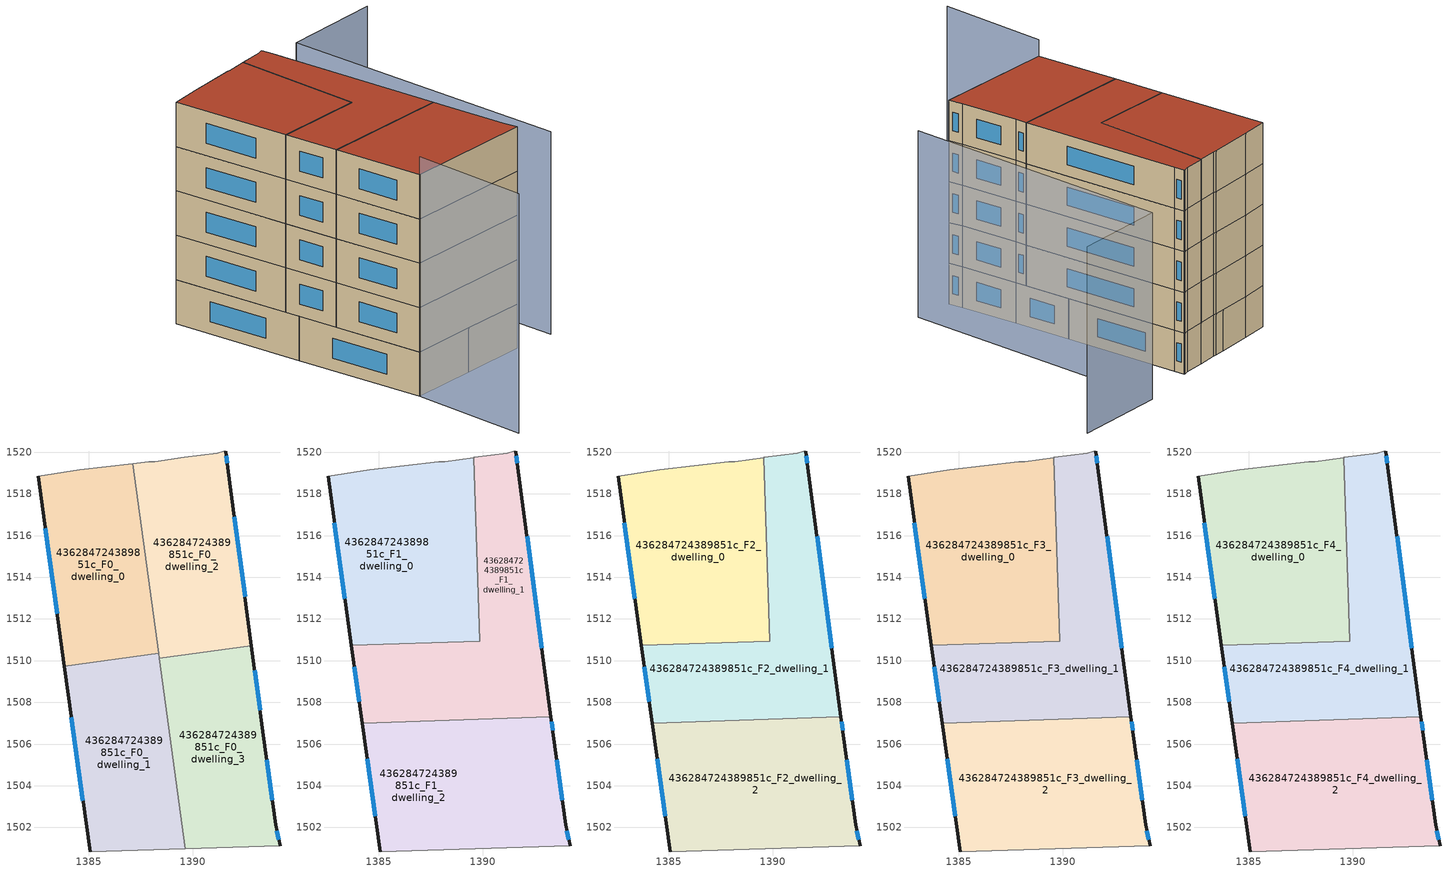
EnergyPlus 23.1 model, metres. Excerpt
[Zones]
436284724389851c_F0_dwelling_0
 floor ground (EU_floor_Construction): 1387.1,1519.45 1388.35,1510.36 1383.83,1509.74 1382.57,1518.84 1384.57,1519.14 z0
 wall outside (EU_wall_Construction): 1382.57,1518.84 1383.83,1509.74 z0:3
 wall adiabatic (EU_wall_Construction): 1387.1,1519.45 1384.57,1519.14 1382.57,1518.84 z0:3
 wall to 436284724389851c_F0_dwelling_1 (EU_wall_Construction): 1383.83,1509.74 1388.35,1510.36 z0:3
 wall to 436284724389851c_F0_dwelling_2 (EU_wall_Construction): 1388.35,1510.36 1387.1,1519.45 z0:3
 window (EU_Window_Construction): 1382.92,1516.34 1383.48,1512.24 z0.83:2.17
 ceiling adiabatic (EU_roof_Construction): 1388.35,1510.36 1388.28,1510.89 1383.69,1510.73 1383.83,1509.74 z3
436284724389851c_F0_dwelling_1
 floor ground (EU_floor_Construction): 1388.35,1510.36 1389.64,1500.98 1385.06,1500.83 1383.83,1509.74 z0
 wall outside (EU_wall_Construction): 1383.83,1509.74 1385.06,1500.83 z0:3
 wall adiabatic (EU_wall_Construction): 1385.06,1500.83 1389.64,1500.98 z0:3
 wall to 436284724389851c_F0_dwelling_3 (EU_wall_Construction): 1389.64,1500.98 1388.39,1510.11 z0:3
 wall to 436284724389851c_F0_dwelling_2 (EU_wall_Construction): 1388.39,1510.11 1388.35,1510.36 z0:3
 window (EU_Window_Construction): 1384.17,1507.29 1384.73,1503.28 z0.83:2.17
 ceiling adiabatic (EU_roof_Construction): 1388.79,1507.15 1388.35,1510.36 1383.83,1509.74 1384.21,1507 z3
436284724389851c_F0_dwelling_2
 floor ground (EU_floor_Construction): 1391.57,1520.04 1391.68,1519.24 1392.81,1510.72 1388.39,1510.11 1387.1,1519.45 1387.87,1519.54 1388.17,1519.54 1389.57,1519.74 1391.18,1519.94 1391.48,1520.04 z0
 wall outside (EU_wall_Construction): 1392.81,1510.72 1391.68,1519.24 1391.57,1520.04 z0:3
 wall adiabatic (EU_wall_Construction): 1391.57,1520.04 1391.48,1520.04 1391.18,1519.94 1389.57,1519.74 1388.17,1519.54 1387.87,1519.54 1387.1,1519.45 z0:3
 wall to 436284724389851c_F0_dwelling_3 (EU_wall_Construction): 1388.39,1510.11 1392.81,1510.72 z0:3
 window (EU_Window_Construction): 1391.65,1519.46 1391.6,1519.82 / 1392.49,1513.07 1391.99,1516.9 z0.83:2.17
436284724389851c_F0_dwelling_3
 floor ground (EU_floor_Construction): 1392.81,1510.72 1393.37,1506.43 1393.97,1502.13 1394.17,1501.13 1389.64,1500.98 1388.39,1510.11 z0
 wall outside (EU_wall_Construction): 1394.17,1501.13 1393.97,1502.13 1393.37,1506.43 1392.81,1510.72 z0:3
 wall adiabatic (EU_wall_Construction): 1389.64,1500.98 1394.17,1501.13 z0:3
 window (EU_Window_Construction): 1393.22,1507.61 1392.96,1509.54 / 1393.81,1503.31 1393.54,1505.25 / 1394.12,1501.4 1394.03,1501.85 z0.83:2.17
436284724389851c_F1_dwelling_0
 floor to 436284724389851c_F0_dwelling_0 (EU_floor_Construction): 1387.1,1519.45 1388.28,1510.89 1383.69,1510.73 1382.57,1518.84 1384.57,1519.14 z3
 floor to 436284724389851c_F0_dwelling_2 (EU_floor_Construction): 1389.55,1519.74 1389.85,1510.94 1388.28,1510.89 1387.1,1519.45 1387.87,1519.54 1388.17,1519.54 z3
 wall outside (EU_wall_Construction): 1382.57,1518.84 1383.69,1510.73 z3:6
 wall adiabatic (EU_wall_Construction): 1389.55,1519.74 1388.17,1519.54 1387.87,1519.54 1384.57,1519.14 1382.57,1518.84 z3:6
 wall to 436284724389851c_F1_dwelling_1 (EU_wall_Construction): 1383.69,1510.73 1389.85,1510.94 1389.55,1519.74 z3:6
 window (EU_Window_Construction): 1382.88,1516.61 1383.38,1512.97 z3.83:5.17
436284724389851c_F1_dwelling_1
 floor to 436284724389851c_F0_dwelling_2 (EU_floor_Construction): 1391.57,1520.04 1391.68,1519.24 1392.8,1510.72 1388.39,1510.11 1388.28,1510.89 1389.85,1510.94 1389.55,1519.74 1389.57,1519.74 1391.18,1519.94 1391.48,1520.04 z3
 floor to 436284724389851c_F0_dwelling_3 (EU_floor_Construction): 1392.8,1510.72 1393.26,1507.3 1388.79,1507.15 1388.39,1510.11 z3
 floor adiabatic (EU_floor_Construction): 1388.28,1510.89 1388.79,1507.15 1384.21,1507 1383.69,1510.73 z3
 wall outside (EU_wall_Construction): 1393.26,1507.3 1391.68,1519.24 1391.57,1520.04 / 1383.69,1510.73 1384.21,1507 z3:6
 wall adiabatic (EU_wall_Construction): 1391.57,1520.04 1391.48,1520.04 1391.18,1519.94 1389.57,1519.74 1389.55,1519.74 z3:6
 wall to 436284724389851c_F1_dwelling_2 (EU_wall_Construction): 1384.21,1507 1393.26,1507.3 z3:6
 window (EU_Window_Construction): 1391.65,1519.46 1391.6,1519.82 / 1392.82,1510.59 1392.11,1515.96 / 1383.83,1509.71 1384.07,1508.03 z3.83:5.17
436284724389851c_F1_dwelling_2
 floor to 436284724389851c_F0_dwelling_1 (EU_floor_Construction): 1388.79,1507.15 1389.64,1500.98 1385.06,1500.83 1384.21,1507 z3
 floor to 436284724389851c_F0_dwelling_3 (EU_floor_Construction): 1393.26,1507.3 1393.37,1506.43 1393.97,1502.13 1394.17,1501.13 1389.64,1500.98 1388.79,1507.15 z3
 wall outside (EU_wall_Construction): 1394.17,1501.13 1393.97,1502.13 1393.37,1506.43 1393.26,1507.3 / 1384.21,1507 1385.06,1500.83 z3:6
 wall adiabatic (EU_wall_Construction): 1385.06,1500.83 1394.17,1501.13 z3:6
 window (EU_Window_Construction): 1394.12,1501.4 1394.03,1501.85 / 1384.45,1505.3 1384.83,1502.53 / 1393.34,1506.67 1393.29,1507.06 / 1393.81,1503.31 1393.54,1505.25 z3.83:5.17
436284724389851c_F2_dwelling_0
 floor to 436284724389851c_F1_dwelling_0 (EU_floor_Construction): 1389.55,1519.74 1389.85,1510.94 1383.69,1510.73 1382.57,1518.84 1384.57,1519.14 1387.87,1519.54 1388.17,1519.54 z6
 wall outside (EU_wall_Construction): 1382.57,1518.84 1383.69,1510.73 z6:9
 wall adiabatic (EU_wall_Construction): 1389.55,1519.74 1388.17,1519.54 1387.87,1519.54 1384.57,1519.14 1382.57,1518.84 z6:9
 wall to 436284724389851c_F2_dwelling_1 (EU_wall_Construction): 1383.69,1510.73 1389.85,1510.94 1389.55,1519.74 z6:9
 window (EU_Window_Construction): 1382.88,1516.61 1383.38,1512.97 z6.83:8.17
436284724389851c_F2_dwelling_1
 floor to 436284724389851c_F1_dwelling_1 (EU_floor_Construction): 1391.57,1520.04 1391.68,1519.24 1393.26,1507.3 1384.21,1507 1383.69,1510.73 1389.85,1510.94 1389.55,1519.74 1389.57,1519.74 1391.18,1519.94 1391.48,1520.04 z6
 wall outside (EU_wall_Construction): 1393.26,1507.3 1391.68,1519.24 1391.57,1520.04 / 1383.69,1510.73 1384.21,1507 z6:9
 wall adiabatic (EU_wall_Construction): 1391.57,1520.04 1391.48,1520.04 1391.18,1519.94 1389.57,1519.74 1389.55,1519.74 z6:9
 wall to 436284724389851c_F2_dwelling_2 (EU_wall_Construction): 1384.21,1507 1393.26,1507.3 z6:9
 window (EU_Window_Construction): 1391.65,1519.46 1391.6,1519.82 / 1392.82,1510.59 1392.11,1515.96 / 1383.83,1509.71 1384.07,1508.03 z6.83:8.17
436284724389851c_F2_dwelling_2
 floor to 436284724389851c_F1_dwelling_2 (EU_floor_Construction): 1393.26,1507.3 1393.37,1506.43 1393.97,1502.13 1394.17,1501.13 1385.06,1500.83 1384.21,1507 z6
 wall outside (EU_wall_Construction): 1394.17,1501.13 1393.97,1502.13 1393.37,1506.43 1393.26,1507.3 / 1384.21,1507 1385.06,1500.83 z6:9
 wall adiabatic (EU_wall_Construction): 1385.06,1500.83 1394.17,1501.13 z6:9
 window (EU_Window_Construction): 1394.12,1501.4 1394.03,1501.85 / 1384.45,1505.3 1384.83,1502.53 / 1393.34,1506.67 1393.29,1507.06 / 1393.81,1503.31 1393.54,1505.25 z6.83:8.17
436284724389851c_F3_dwelling_0
 floor to 436284724389851c_F2_dwelling_0 (EU_floor_Construction): 1389.55,1519.74 1389.85,1510.94 1383.69,1510.73 1382.57,1518.84 1384.57,1519.14 1387.87,1519.54 1388.17,1519.54 z9
 wall outside (EU_wall_Construction): 1382.57,1518.84 1383.69,1510.73 z9:12
 wall adiabatic (EU_wall_Construction): 1389.55,1519.74 1388.17,1519.54 1387.87,1519.54 1384.57,1519.14 1382.57,1518.84 z9:12
 wall to 436284724389851c_F3_dwelling_1 (EU_wall_Construction): 1383.69,1510.73 1389.85,1510.94 1389.55,1519.74 z9:12
 window (EU_Window_Construction): 1382.88,1516.61 1383.38,1512.97 z9.83:11.17
436284724389851c_F3_dwelling_1
 floor to 436284724389851c_F2_dwelling_1 (EU_floor_Construction): 1391.57,1520.04 1391.68,1519.24 1393.26,1507.3 1384.21,1507 1383.69,1510.73 1389.85,1510.94 1389.55,1519.74 1389.57,1519.74 1391.18,1519.94 1391.48,1520.04 z9
 wall outside (EU_wall_Construction): 1393.26,1507.3 1391.68,1519.24 1391.57,1520.04 / 1383.69,1510.73 1384.21,1507 z9:12
 wall adiabatic (EU_wall_Construction): 1391.57,1520.04 1391.48,1520.04 1391.18,1519.94 1389.57,1519.74 1389.55,1519.74 z9:12
 wall to 436284724389851c_F3_dwelling_2 (EU_wall_Construction): 1384.21,1507 1393.26,1507.3 z9:12
 window (EU_Window_Construction): 1391.65,1519.46 1391.6,1519.82 / 1392.82,1510.59 1392.11,1515.96 / 1383.83,1509.71 1384.07,1508.03 z9.83:11.17
436284724389851c_F3_dwelling_2
 floor to 436284724389851c_F2_dwelling_2 (EU_floor_Construction): 1393.26,1507.3 1393.37,1506.43 1393.97,1502.13 1394.17,1501.13 1385.06,1500.83 1384.21,1507 z9
 wall outside (EU_wall_Construction): 1394.17,1501.13 1393.97,1502.13 1393.37,1506.43 1393.26,1507.3 / 1384.21,1507 1385.06,1500.83 z9:12
 wall adiabatic (EU_wall_Construction): 1385.06,1500.83 1394.17,1501.13 z9:12
 window (EU_Window_Construction): 1394.12,1501.4 1394.03,1501.85 / 1384.45,1505.3 1384.83,1502.53 / 1393.34,1506.67 1393.29,1507.06 / 1393.81,1503.31 1393.54,1505.25 z9.83:11.17
436284724389851c_F4_dwelling_0
 floor to 436284724389851c_F3_dwelling_0 (EU_floor_Construction): 1389.55,1519.74 1389.85,1510.94 1383.69,1510.73 1382.57,1518.84 1384.57,1519.14 1387.87,1519.54 1388.17,1519.54 z12
 wall outside (EU_wall_Construction): 1382.57,1518.84 1383.69,1510.73 z12:15
 wall adiabatic (EU_wall_Construction): 1389.55,1519.74 1388.17,1519.54 1387.87,1519.54 1384.57,1519.14 1382.57,1518.84 z12:15
 wall to 436284724389851c_F4_dwelling_1 (EU_wall_Construction): 1383.69,1510.73 1389.85,1510.94 1389.55,1519.74 z12:15
 window (EU_Window_Construction): 1382.88,1516.61 1383.38,1512.97 z12.83:14.17
 roof outside (EU_roof_Construction): 1389.85,1510.94 1389.55,1519.74 1388.17,1519.54 1387.87,1519.54 1384.57,1519.14 1382.57,1518.84 1383.69,1510.73 z15
436284724389851c_F4_dwelling_1
 floor to 436284724389851c_F3_dwelling_1 (EU_floor_Construction): 1391.57,1520.04 1391.68,1519.24 1393.26,1507.3 1384.21,1507 1383.69,1510.73 1389.85,1510.94 1389.55,1519.74 1389.57,1519.74 1391.18,1519.94 1391.48,1520.04 z12
 wall outside (EU_wall_Construction): 1393.26,1507.3 1391.68,1519.24 1391.57,1520.04 / 1383.69,1510.73 1384.21,1507 z12:15
 wall adiabatic (EU_wall_Construction): 1391.57,1520.04 1391.48,1520.04 1391.18,1519.94 1389.57,1519.74 1389.55,1519.74 z12:15
 wall to 436284724389851c_F4_dwelling_2 (EU_wall_Construction): 1384.21,1507 1393.26,1507.3 z12:15
 window (EU_Window_Construction): 1391.65,1519.46 1391.6,1519.82 / 1392.82,1510.59 1392.11,1515.96 / 1383.83,1509.71 1384.07,1508.03 z12.83:14.17
 roof outside (EU_roof_Construction): 1393.26,1507.3 1391.68,1519.24 1391.57,1520.04 1391.48,1520.04 1391.18,1519.94 1389.57,1519.74 1389.55,1519.74 1389.85,1510.94 1383.69,1510.73 1384.21,1507 z15
436284724389851c_F4_dwelling_2
 floor to 436284724389851c_F3_dwelling_2 (EU_floor_Construction): 1393.26,1507.3 1393.37,1506.43 1393.97,1502.13 1394.17,1501.13 1385.06,1500.83 1384.21,1507 z12
 wall outside (EU_wall_Construction): 1394.17,1501.13 1393.97,1502.13 1393.37,1506.43 1393.26,1507.3 / 1384.21,1507 1385.06,1500.83 z12:15
 wall adiabatic (EU_wall_Construction): 1385.06,1500.83 1394.17,1501.13 z12:15
 window (EU_Window_Construction): 1394.12,1501.4 1394.03,1501.85 / 1384.45,1505.3 1384.83,1502.53 / 1393.34,1506.67 1393.29,1507.06 / 1393.81,1503.31 1393.54,1505.25 z12.83:14.17
 roof outside (EU_roof_Construction): 1394.17,1501.13 1393.97,1502.13 1393.37,1506.43 1393.26,1507.3 1384.21,1507 1385.06,1500.83 z15
shading: 1385.33,1492.8 1385.07,1500.83 z0:16.2; 1397.06,1501.02 1395.85,1521.13 / 1395.85,1521.13 1402.68,1521.54 z0:13.7
[Building]
EU S2 Campaign: North Axis=0; Terrain=City; Solar Distribution=FullExterior
[Site:Location]
Lyon-Bron: Latitude=45.75; Longitude=5; Time Zone=1; Elevation=198
[SizingPeriod:WeatherFileDays]
AnnualSizingPeriod: Begin Month=1; Begin Day of Month=1; End Month=12; End Day of Month=31; Day of Week for Start Day=Monday; Use Weather File Daylight Saving Period=No; Use Weather File Rain and Snow Indicators=No
[MATERIAL]
EU_InternalMass_Material: Roughness=MediumRough; Thickness=0.1; Conductivity=1; Density=1800; Specific Heat=900; Thermal Absorptance=0.9; Solar Absorptance=0.7; Visible Absorptance=0.7
[MATERIAL:NOMASS] Roughness=MediumRough; Thermal Absorptance=0.9; Solar Absorptance=0.7; Visible Absorptance=0.7
Name | Thermal Resistance
EU_wall_NoMass | 0.87146
EU_roof_NoMass | 0.842276
EU_floor_NoMass | 0.496999
[WINDOWMATERIAL:SIMPLEGLAZINGSYSTEM]
EU_Window_SimpleGlazing: UFactor=2.2525; Solar Heat Gain Coefficient=0.76; Visible Transmittance=0.76
[CONSTRUCTION]
EU_wall_Construction: EU_wall_NoMass
EU_roof_Construction: EU_roof_NoMass
EU_floor_Construction: EU_floor_NoMass
EU_Window_Construction: EU_Window_SimpleGlazing
EU_InternalMass_Construction: EU_InternalMass_Material
[ZONE] Type=1; Multiplier=1; Ceiling Height=autocalculate; Floor Area=autocalculate; Part of Total Floor Area=Yes
Name | Volume
436284724389851c_F0_dwelling_0 | 126.172
436284724389851c_F1_dwelling_0; 436284724389851c_F2_dwelling_0; 436284724389851c_F3_dwelling_0; 436284724389851c_F4_dwelling_0 | 168.223
436284724389851c_F0_dwelling_1 | 126.163
436284724389851c_F1_dwelling_1; 436284724389851c_F2_dwelling_1; 436284724389851c_F3_dwelling_1; 436284724389851c_F4_dwelling_1 | 168.23
436284724389851c_F0_dwelling_2 | 126.179
436284724389851c_F1_dwelling_2; 436284724389851c_F2_dwelling_2; 436284724389851c_F3_dwelling_2; 436284724389851c_F4_dwelling_2 | 168.249
436284724389851c_F0_dwelling_3 | 126.166
[INTERNALMASS] Construction=EU_InternalMass_Construction
Name | Zone or ZoneList | Surface Area
436284724389851c_F0_dwelling_0_EU_InternalMass | 436284724389851c_F0_dwelling_0 | 42.0575
436284724389851c_F0_dwelling_1_EU_InternalMass | 436284724389851c_F0_dwelling_1 | 42.0542
436284724389851c_F0_dwelling_2_EU_InternalMass | 436284724389851c_F0_dwelling_2 | 42.0591
436284724389851c_F0_dwelling_3_EU_InternalMass | 436284724389851c_F0_dwelling_3 | 42.0553
436284724389851c_F1_dwelling_0_EU_InternalMass | 436284724389851c_F1_dwelling_0 | 56.0747
436284724389851c_F1_dwelling_1_EU_InternalMass | 436284724389851c_F1_dwelling_1 | 56.076
436284724389851c_F1_dwelling_2_EU_InternalMass | 436284724389851c_F1_dwelling_2 | 56.082
436284724389851c_F2_dwelling_0_EU_InternalMass | 436284724389851c_F2_dwelling_0 | 56.0747
436284724389851c_F2_dwelling_1_EU_InternalMass | 436284724389851c_F2_dwelling_1 | 56.076
436284724389851c_F2_dwelling_2_EU_InternalMass | 436284724389851c_F2_dwelling_2 | 56.082
436284724389851c_F3_dwelling_0_EU_InternalMass | 436284724389851c_F3_dwelling_0 | 56.0747
436284724389851c_F3_dwelling_1_EU_InternalMass | 436284724389851c_F3_dwelling_1 | 56.076
436284724389851c_F3_dwelling_2_EU_InternalMass | 436284724389851c_F3_dwelling_2 | 56.082
436284724389851c_F4_dwelling_0_EU_InternalMass | 436284724389851c_F4_dwelling_0 | 56.0747
436284724389851c_F4_dwelling_1_EU_InternalMass | 436284724389851c_F4_dwelling_1 | 56.076
436284724389851c_F4_dwelling_2_EU_InternalMass | 436284724389851c_F4_dwelling_2 | 56.082
[OTHEREQUIPMENT] Fuel Type=Electricity; Design Level Calculation Method=Watts/Area; Power per Zone Floor Area=1; Fraction Latent=0; Fraction Radiant=0; Fraction Lost=0; Carbon Dioxide Generation Rate=0; EndUse Subcategory=EU_Step8_InternalGains
Name | Zone or ZoneList or Space or SpaceList | Schedule
EU_Step8_InternalGain_436284724389851c_F0_dwelling_0_f000 | 436284724389851c_F0_dwelling_0 | EU_Step8_GainSchedule_436284724389851c_F0_dwelling_0_f000
EU_Step8_InternalGain_436284724389851c_F0_dwelling_1_f000 | 436284724389851c_F0_dwelling_1 | EU_Step8_GainSchedule_436284724389851c_F0_dwelling_1_f000
EU_Step8_InternalGain_436284724389851c_F0_dwelling_2_f000 | 436284724389851c_F0_dwelling_2 | EU_Step8_GainSchedule_436284724389851c_F0_dwelling_2_f000
EU_Step8_InternalGain_436284724389851c_F0_dwelling_3_f000 | 436284724389851c_F0_dwelling_3 | EU_Step8_GainSchedule_436284724389851c_F0_dwelling_3_f000
EU_Step8_InternalGain_436284724389851c_F1_dwelling_0_f000 | 436284724389851c_F1_dwelling_0 | EU_Step8_GainSchedule_436284724389851c_F1_dwelling_0_f000
EU_Step8_InternalGain_436284724389851c_F1_dwelling_1_f000 | 436284724389851c_F1_dwelling_1 | EU_Step8_GainSchedule_436284724389851c_F1_dwelling_1_f000
EU_Step8_InternalGain_436284724389851c_F1_dwelling_2_f000 | 436284724389851c_F1_dwelling_2 | EU_Step8_GainSchedule_436284724389851c_F1_dwelling_2_f000
EU_Step8_InternalGain_436284724389851c_F2_dwelling_0_f000 | 436284724389851c_F2_dwelling_0 | EU_Step8_GainSchedule_436284724389851c_F2_dwelling_0_f000
EU_Step8_InternalGain_436284724389851c_F2_dwelling_1_f000 | 436284724389851c_F2_dwelling_1 | EU_Step8_GainSchedule_436284724389851c_F2_dwelling_1_f000
EU_Step8_InternalGain_436284724389851c_F2_dwelling_2_f000 | 436284724389851c_F2_dwelling_2 | EU_Step8_GainSchedule_436284724389851c_F2_dwelling_2_f000
EU_Step8_InternalGain_436284724389851c_F3_dwelling_0_f000 | 436284724389851c_F3_dwelling_0 | EU_Step8_GainSchedule_436284724389851c_F3_dwelling_0_f000
EU_Step8_InternalGain_436284724389851c_F3_dwelling_1_f000 | 436284724389851c_F3_dwelling_1 | EU_Step8_GainSchedule_436284724389851c_F3_dwelling_1_f000
EU_Step8_InternalGain_436284724389851c_F3_dwelling_2_f000 | 436284724389851c_F3_dwelling_2 | EU_Step8_GainSchedule_436284724389851c_F3_dwelling_2_f000
EU_Step8_InternalGain_436284724389851c_F4_dwelling_0_f000 | 436284724389851c_F4_dwelling_0 | EU_Step8_GainSchedule_436284724389851c_F4_dwelling_0_f000
EU_Step8_InternalGain_436284724389851c_F4_dwelling_1_f000 | 436284724389851c_F4_dwelling_1 | EU_Step8_GainSchedule_436284724389851c_F4_dwelling_1_f000
EU_Step8_InternalGain_436284724389851c_F4_dwelling_2_f000 | 436284724389851c_F4_dwelling_2 | EU_Step8_GainSchedule_436284724389851c_F4_dwelling_2_f000
[ZONEVENTILATION:DESIGNFLOWRATE] Schedule=EU_AlwaysOn; Design Flow Rate Calculation Method=AirChanges/Hour; Air Changes per Hour=0.425; Ventilation Type=Natural; Fan Pressure Rise=0; Fan Total Efficiency=1; Constant Term Coefficient=1; Temperature Term Coefficient=0; Velocity Term Coefficient=0; Velocity Squared Term Coefficient=0; Minimum Indoor Temperature=-100; Maximum Indoor Temperature=100; Delta Temperature=-100; Minimum Outdoor Temperature=-100; Maximum Outdoor Temperature=100; Maximum Wind Speed=40
Name | Zone or ZoneList or Space or SpaceList
EU_ConstantAir_436284724389851c_F0_dwelling_0 | 436284724389851c_F0_dwelling_0
EU_ConstantAir_436284724389851c_F0_dwelling_1 | 436284724389851c_F0_dwelling_1
EU_ConstantAir_436284724389851c_F0_dwelling_2 | 436284724389851c_F0_dwelling_2
EU_ConstantAir_436284724389851c_F0_dwelling_3 | 436284724389851c_F0_dwelling_3
EU_ConstantAir_436284724389851c_F1_dwelling_0 | 436284724389851c_F1_dwelling_0
EU_ConstantAir_436284724389851c_F1_dwelling_1 | 436284724389851c_F1_dwelling_1
EU_ConstantAir_436284724389851c_F1_dwelling_2 | 436284724389851c_F1_dwelling_2
EU_ConstantAir_436284724389851c_F2_dwelling_0 | 436284724389851c_F2_dwelling_0
EU_ConstantAir_436284724389851c_F2_dwelling_1 | 436284724389851c_F2_dwelling_1
EU_ConstantAir_436284724389851c_F2_dwelling_2 | 436284724389851c_F2_dwelling_2
EU_ConstantAir_436284724389851c_F3_dwelling_0 | 436284724389851c_F3_dwelling_0
EU_ConstantAir_436284724389851c_F3_dwelling_1 | 436284724389851c_F3_dwelling_1
EU_ConstantAir_436284724389851c_F3_dwelling_2 | 436284724389851c_F3_dwelling_2
EU_ConstantAir_436284724389851c_F4_dwelling_0 | 436284724389851c_F4_dwelling_0
EU_ConstantAir_436284724389851c_F4_dwelling_1 | 436284724389851c_F4_dwelling_1
EU_ConstantAir_436284724389851c_F4_dwelling_2 | 436284724389851c_F4_dwelling_2
[HVACTEMPLATE:THERMOSTAT] Constant Heating Setpoint=20; Constant Cooling Setpoint=50
EU_HeatOnly_436284724389851c_F0_dwelling_0; EU_HeatOnly_436284724389851c_F0_dwelling_1; EU_HeatOnly_436284724389851c_F0_dwelling_2; EU_HeatOnly_436284724389851c_F0_dwelling_3; EU_HeatOnly_436284724389851c_F1_dwelling_0; EU_HeatOnly_436284724389851c_F1_dwelling_1; EU_HeatOnly_436284724389851c_F1_dwelling_2; EU_HeatOnly_436284724389851c_F2_dwelling_0; EU_HeatOnly_436284724389851c_F2_dwelling_1; EU_HeatOnly_436284724389851c_F2_dwelling_2; EU_HeatOnly_436284724389851c_F3_dwelling_0; EU_HeatOnly_436284724389851c_F3_dwelling_1; EU_HeatOnly_436284724389851c_F3_dwelling_2; EU_HeatOnly_436284724389851c_F4_dwelling_0; EU_HeatOnly_436284724389851c_F4_dwelling_1; EU_HeatOnly_436284724389851c_F4_dwelling_2
[HVACTEMPLATE:ZONE:IDEALLOADSAIRSYSTEM] System Availability Schedule=EU_AlwaysOn; Maximum Heating Supply Air Temperature=50; Minimum Cooling Supply Air Temperature=13; Maximum Heating Supply Air Humidity Ratio=0.0156; Minimum Cooling Supply Air Humidity Ratio=0.0077; Heating Limit=NoLimit; Cooling Limit=NoLimit; Heating Availability Schedule=EU_AlwaysOn; Cooling Availability Schedule=EU_CoolingOff; Dehumidification Control Type=ConstantSensibleHeatRatio; Cooling Sensible Heat Ratio=0.7; Dehumidification Setpoint=60; Humidification Control Type=None; Humidification Setpoint=30; Outdoor Air Method=None; Outdoor Air Flow Rate per Person=0.00944; Outdoor Air Flow Rate per Zone Floor Area=0; Outdoor Air Flow Rate per Zone=0; Demand Controlled Ventilation Type=None; Outdoor Air Economizer Type=NoEconomizer; Heat Recovery Type=None; Sensible Heat Recovery Effectiveness=0.7; Latent Heat Recovery Effectiveness=0.65
Name | Template Thermostat
436284724389851c_F0_dwelling_0 | EU_HeatOnly_436284724389851c_F0_dwelling_0
436284724389851c_F0_dwelling_1 | EU_HeatOnly_436284724389851c_F0_dwelling_1
436284724389851c_F0_dwelling_2 | EU_HeatOnly_436284724389851c_F0_dwelling_2
436284724389851c_F0_dwelling_3 | EU_HeatOnly_436284724389851c_F0_dwelling_3
436284724389851c_F1_dwelling_0 | EU_HeatOnly_436284724389851c_F1_dwelling_0
436284724389851c_F1_dwelling_1 | EU_HeatOnly_436284724389851c_F1_dwelling_1
436284724389851c_F1_dwelling_2 | EU_HeatOnly_436284724389851c_F1_dwelling_2
436284724389851c_F2_dwelling_0 | EU_HeatOnly_436284724389851c_F2_dwelling_0
436284724389851c_F2_dwelling_1 | EU_HeatOnly_436284724389851c_F2_dwelling_1
436284724389851c_F2_dwelling_2 | EU_HeatOnly_436284724389851c_F2_dwelling_2
436284724389851c_F3_dwelling_0 | EU_HeatOnly_436284724389851c_F3_dwelling_0
436284724389851c_F3_dwelling_1 | EU_HeatOnly_436284724389851c_F3_dwelling_1
436284724389851c_F3_dwelling_2 | EU_HeatOnly_436284724389851c_F3_dwelling_2
436284724389851c_F4_dwelling_0 | EU_HeatOnly_436284724389851c_F4_dwelling_0
436284724389851c_F4_dwelling_1 | EU_HeatOnly_436284724389851c_F4_dwelling_1
436284724389851c_F4_dwelling_2 | EU_HeatOnly_436284724389851c_F4_dwelling_2
[SIZING:ZONE] Zone Cooling Design Supply Air Temperature Input Method=SupplyAirTemperature; Zone Cooling Design Supply Air Temperature=13; Zone Heating Design Supply Air Temperature Input Method=SupplyAirTemperature; Zone Heating Design Supply Air Temperature=50; Zone Cooling Design Supply Air Humidity Ratio=0.008; Zone Heating Design Supply Air Humidity Ratio=0.008; Cooling Design Air Flow Method=DesignDay; Cooling Design Air Flow Rate=0; Cooling Minimum Air Flow per Zone Floor Area=0.000762; Cooling Minimum Air Flow=0; Cooling Minimum Air Flow Fraction=0.2; Heating Design Air Flow Method=DesignDay; Heating Design Air Flow Rate=0; Heating Maximum Air Flow per Zone Floor Area=0.002032; Heating Maximum Air Flow=0.141576; Heating Maximum Air Flow Fraction=0.3; Account for Dedicated Outdoor Air System=No; Dedicated Outdoor Air System Control Strategy=NeutralSupplyAir; Dedicated Outdoor Air Low Setpoint Temperature for Design=autosize; Dedicated Outdoor Air High Setpoint Temperature for Design=autosize; Zone Load Sizing Method=Sensible Load Only No Latent Load; Zone Latent Cooling Design Supply Air Humidity Ratio Input Method=HumidityRatioDifference; Zone Cooling Design Supply Air Humidity Ratio Difference=0.005; Zone Latent Heating Design Supply Air Humidity Ratio Input Method=HumidityRatioDifference; Zone Humidification Design Supply Air Humidity Ratio Difference=0.005
436284724389851c_F0_dwelling_0; 436284724389851c_F0_dwelling_1; 436284724389851c_F0_dwelling_2; 436284724389851c_F0_dwelling_3; 436284724389851c_F1_dwelling_0; 436284724389851c_F1_dwelling_1; 436284724389851c_F1_dwelling_2; 436284724389851c_F2_dwelling_0; 436284724389851c_F2_dwelling_1; 436284724389851c_F2_dwelling_2; 436284724389851c_F3_dwelling_0; 436284724389851c_F3_dwelling_1; 436284724389851c_F3_dwelling_2; 436284724389851c_F4_dwelling_0; 436284724389851c_F4_dwelling_1; 436284724389851c_F4_dwelling_2
[SCHEDULE:CONSTANT]
Name | Hourly Value
EU_AlwaysOn | 1
EU_CoolingOff | 0
[SCHEDULE:FILE] Column Number=1; Rows to Skip at Top=0; Number of Hours of Data=8760; Column Separator=Comma; Interpolate to Timestep=No; Minutes per Item=60; Adjust Schedule for Daylight Savings=Yes
Name | File
EU_Step8_GainSchedule_436284724389851c_F0_dwelling_0_f000 | ../../schedules/436284724389851c/436284724389851c_F0_dwelling_0_f000_gain.csv
EU_Step8_GainSchedule_436284724389851c_F0_dwelling_1_f000 | ../../schedules/436284724389851c/436284724389851c_F0_dwelling_1_f000_gain.csv
EU_Step8_GainSchedule_436284724389851c_F0_dwelling_2_f000 | ../../schedules/436284724389851c/436284724389851c_F0_dwelling_2_f000_gain.csv
EU_Step8_GainSchedule_436284724389851c_F0_dwelling_3_f000 | ../../schedules/436284724389851c/436284724389851c_F0_dwelling_3_f000_gain.csv
EU_Step8_GainSchedule_436284724389851c_F1_dwelling_0_f000 | ../../schedules/436284724389851c/436284724389851c_F1_dwelling_0_f000_gain.csv
EU_Step8_GainSchedule_436284724389851c_F1_dwelling_1_f000 | ../../schedules/436284724389851c/436284724389851c_F1_dwelling_1_f000_gain.csv
EU_Step8_GainSchedule_436284724389851c_F1_dwelling_2_f000 | ../../schedules/436284724389851c/436284724389851c_F1_dwelling_2_f000_gain.csv
EU_Step8_GainSchedule_436284724389851c_F2_dwelling_0_f000 | ../../schedules/436284724389851c/436284724389851c_F2_dwelling_0_f000_gain.csv
EU_Step8_GainSchedule_436284724389851c_F2_dwelling_1_f000 | ../../schedules/436284724389851c/436284724389851c_F2_dwelling_1_f000_gain.csv
EU_Step8_GainSchedule_436284724389851c_F2_dwelling_2_f000 | ../../schedules/436284724389851c/436284724389851c_F2_dwelling_2_f000_gain.csv
EU_Step8_GainSchedule_436284724389851c_F3_dwelling_0_f000 | ../../schedules/436284724389851c/436284724389851c_F3_dwelling_0_f000_gain.csv
EU_Step8_GainSchedule_436284724389851c_F3_dwelling_1_f000 | ../../schedules/436284724389851c/436284724389851c_F3_dwelling_1_f000_gain.csv
EU_Step8_GainSchedule_436284724389851c_F3_dwelling_2_f000 | ../../schedules/436284724389851c/436284724389851c_F3_dwelling_2_f000_gain.csv
EU_Step8_GainSchedule_436284724389851c_F4_dwelling_0_f000 | ../../schedules/436284724389851c/436284724389851c_F4_dwelling_0_f000_gain.csv
EU_Step8_GainSchedule_436284724389851c_F4_dwelling_1_f000 | ../../schedules/436284724389851c/436284724389851c_F4_dwelling_1_f000_gain.csv
EU_Step8_GainSchedule_436284724389851c_F4_dwelling_2_f000 | ../../schedules/436284724389851c/436284724389851c_F4_dwelling_2_f000_gain.csv
